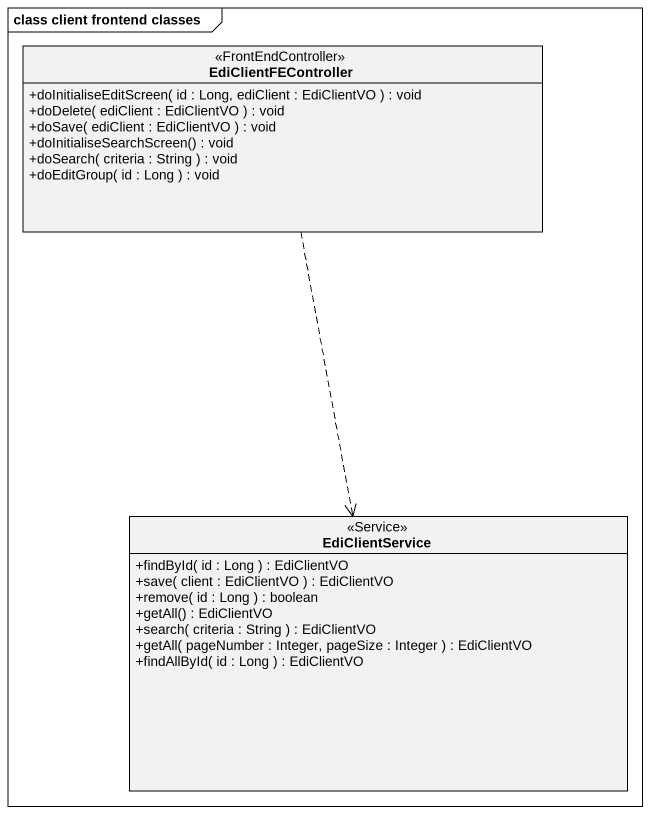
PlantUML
@startuml
mainframe class client frontend classes
hide circle
hide empty members
skinparam classAttributeIconSize 0
class EdiClientFEController <<FrontEndController>> {
  +doInitialiseEditScreen( id : Long, ediClient : EdiClientVO ) : void
  +doDelete( ediClient : EdiClientVO ) : void
  +doSave( ediClient : EdiClientVO ) : void
  +doInitialiseSearchScreen() : void
  +doSearch( criteria : String ) : void
  +doEditGroup( id : Long ) : void
}
class EdiClientService <<Service>> {
  +findById( id : Long ) : EdiClientVO
  +save( client : EdiClientVO ) : EdiClientVO
  +remove( id : Long ) : boolean
  +getAll() : EdiClientVO
  +search( criteria : String ) : EdiClientVO
  +getAll( pageNumber : Integer, pageSize : Integer ) : EdiClientVO
  +findAllById( id : Long ) : EdiClientVO
}
EdiClientFEController ..> EdiClientService
@enduml
